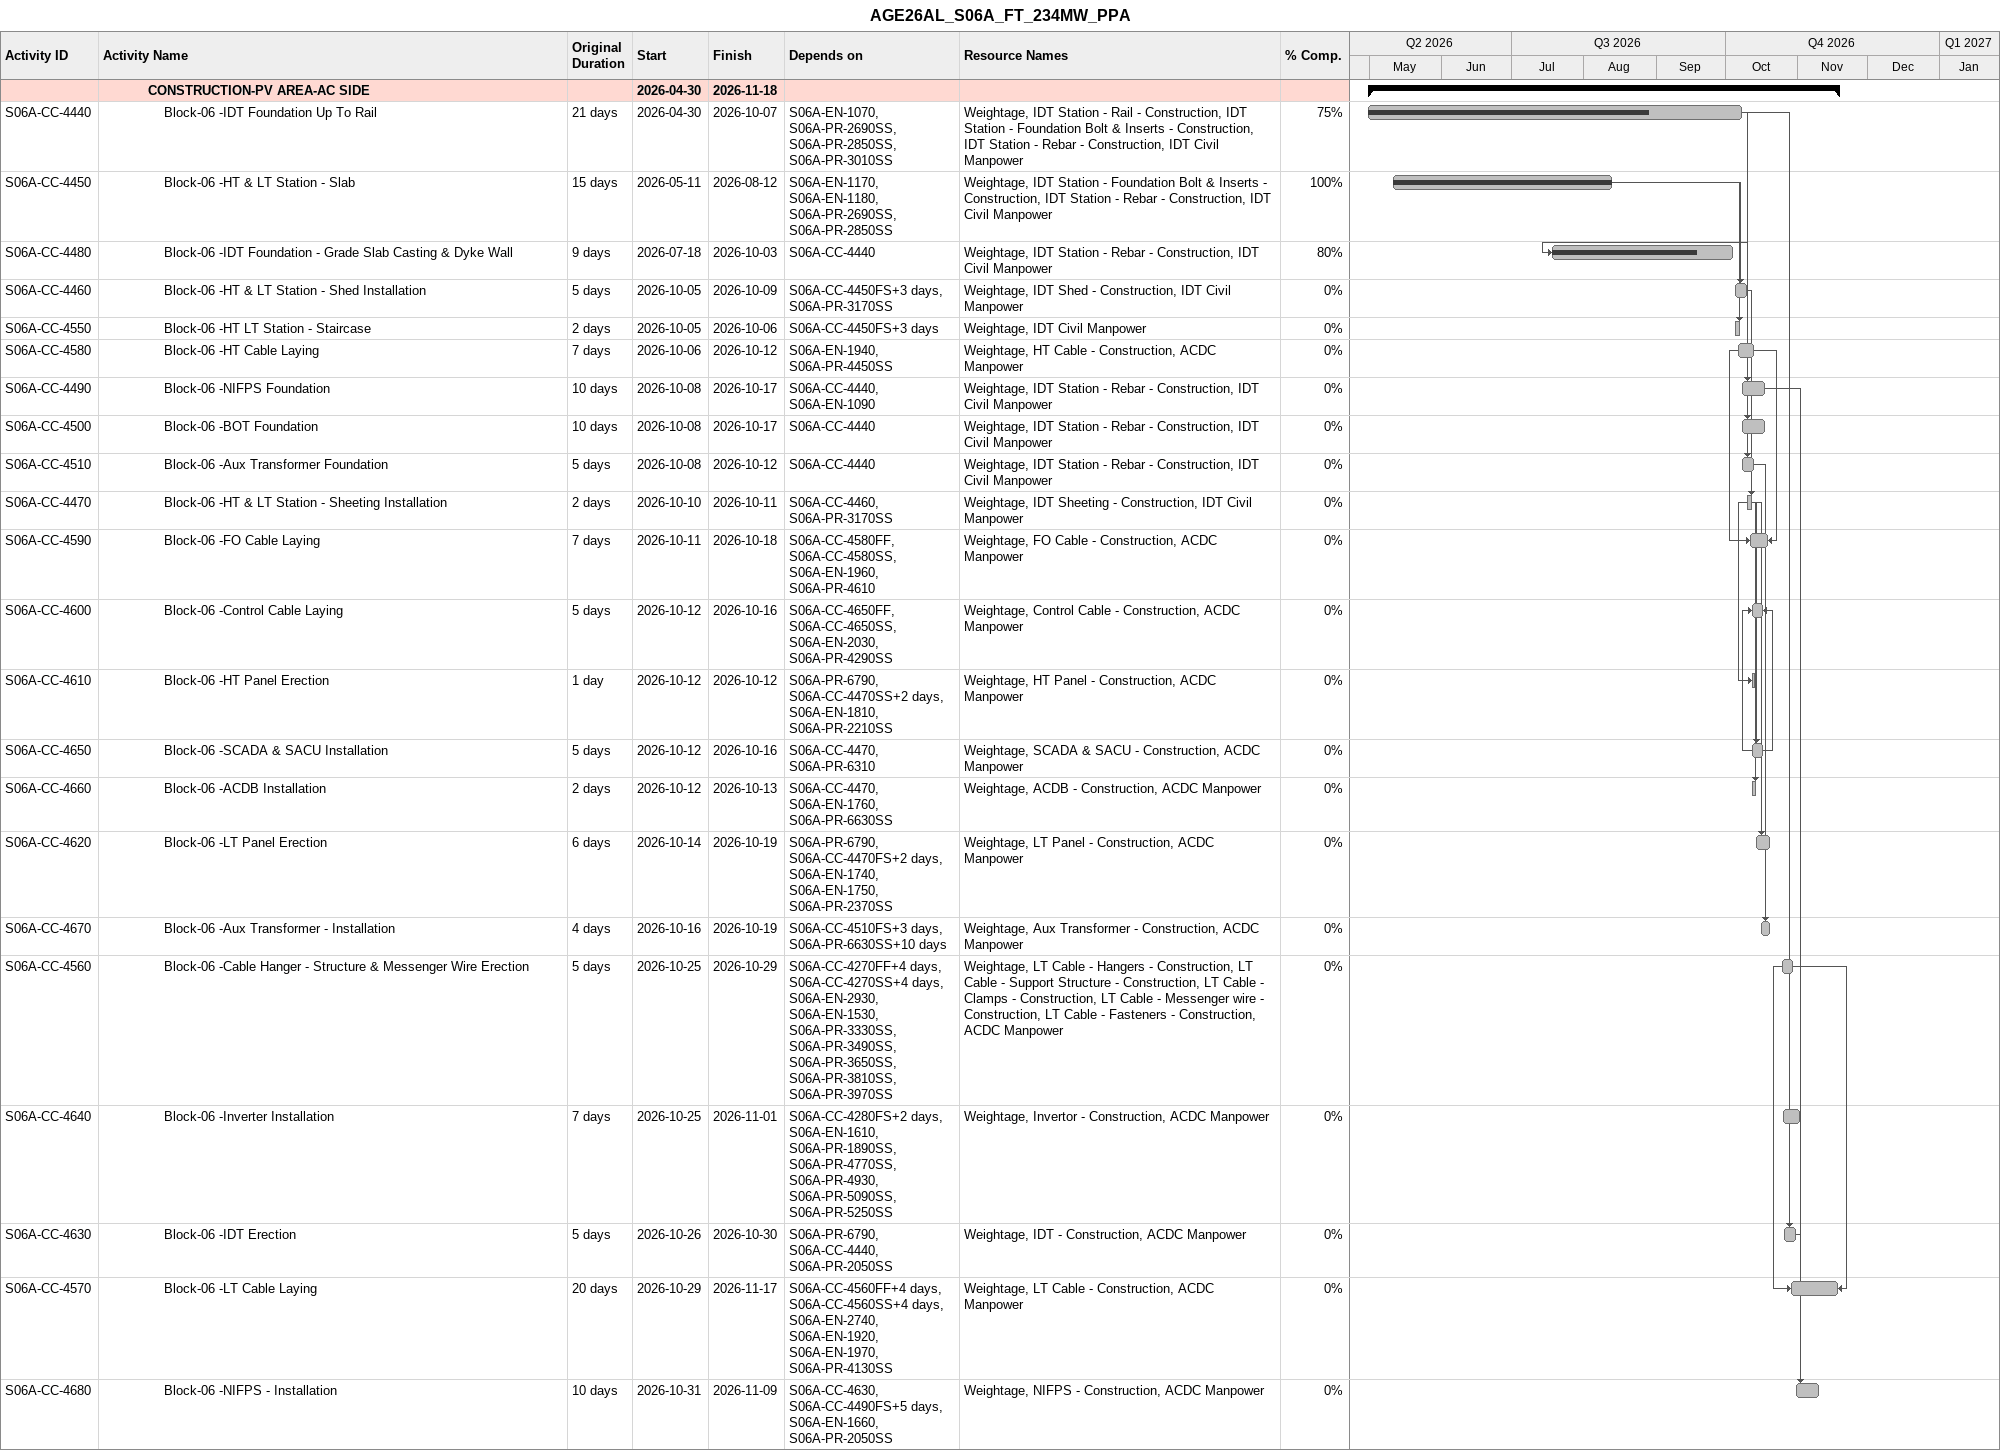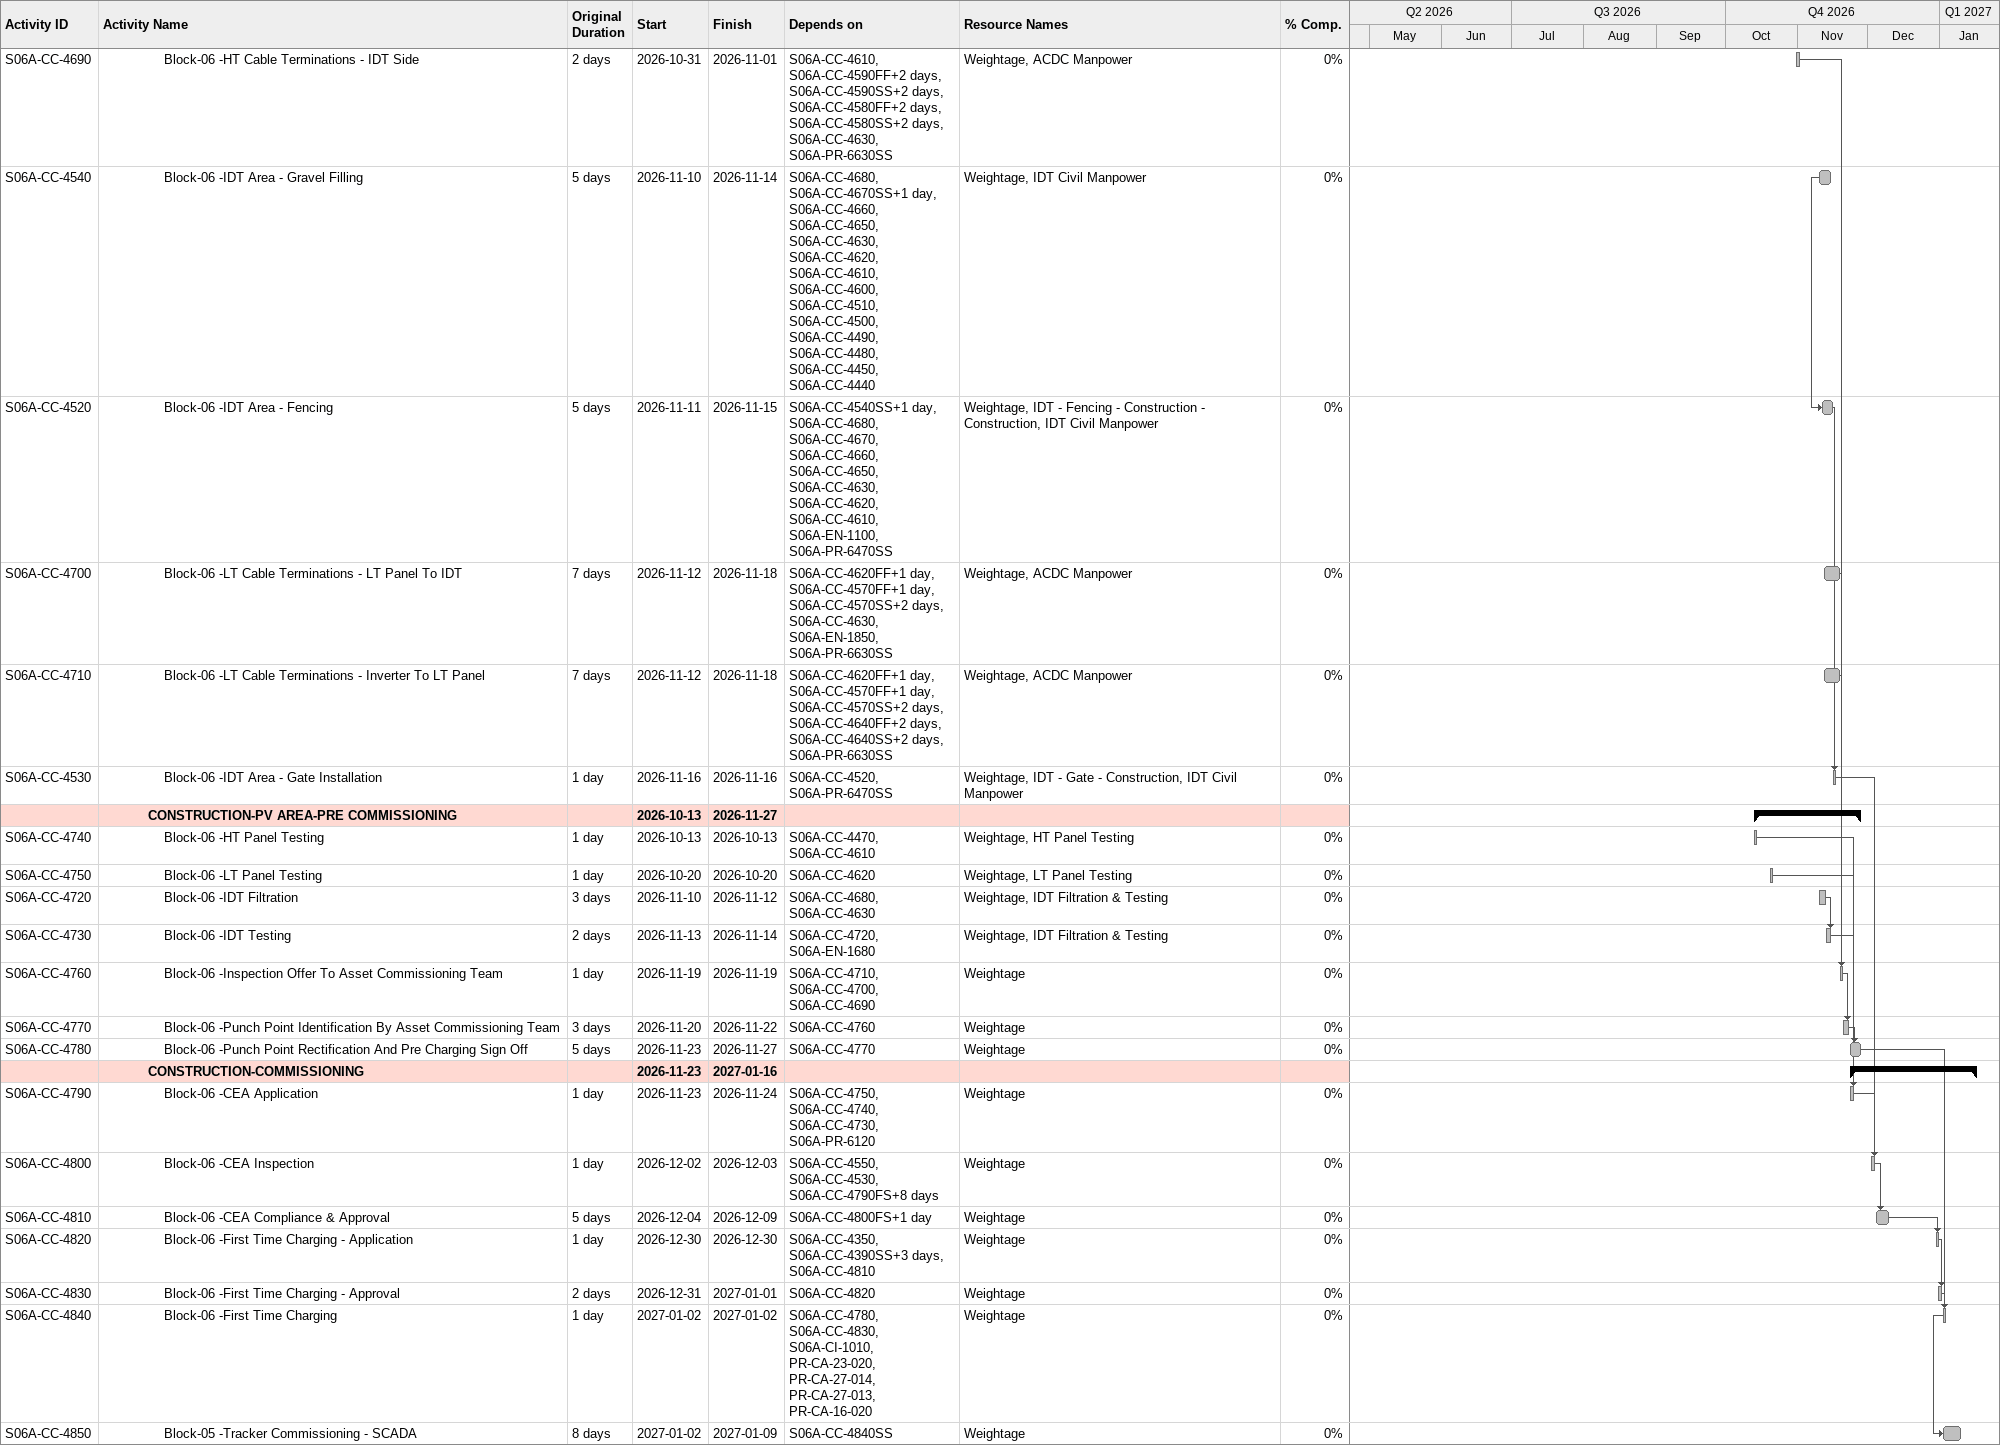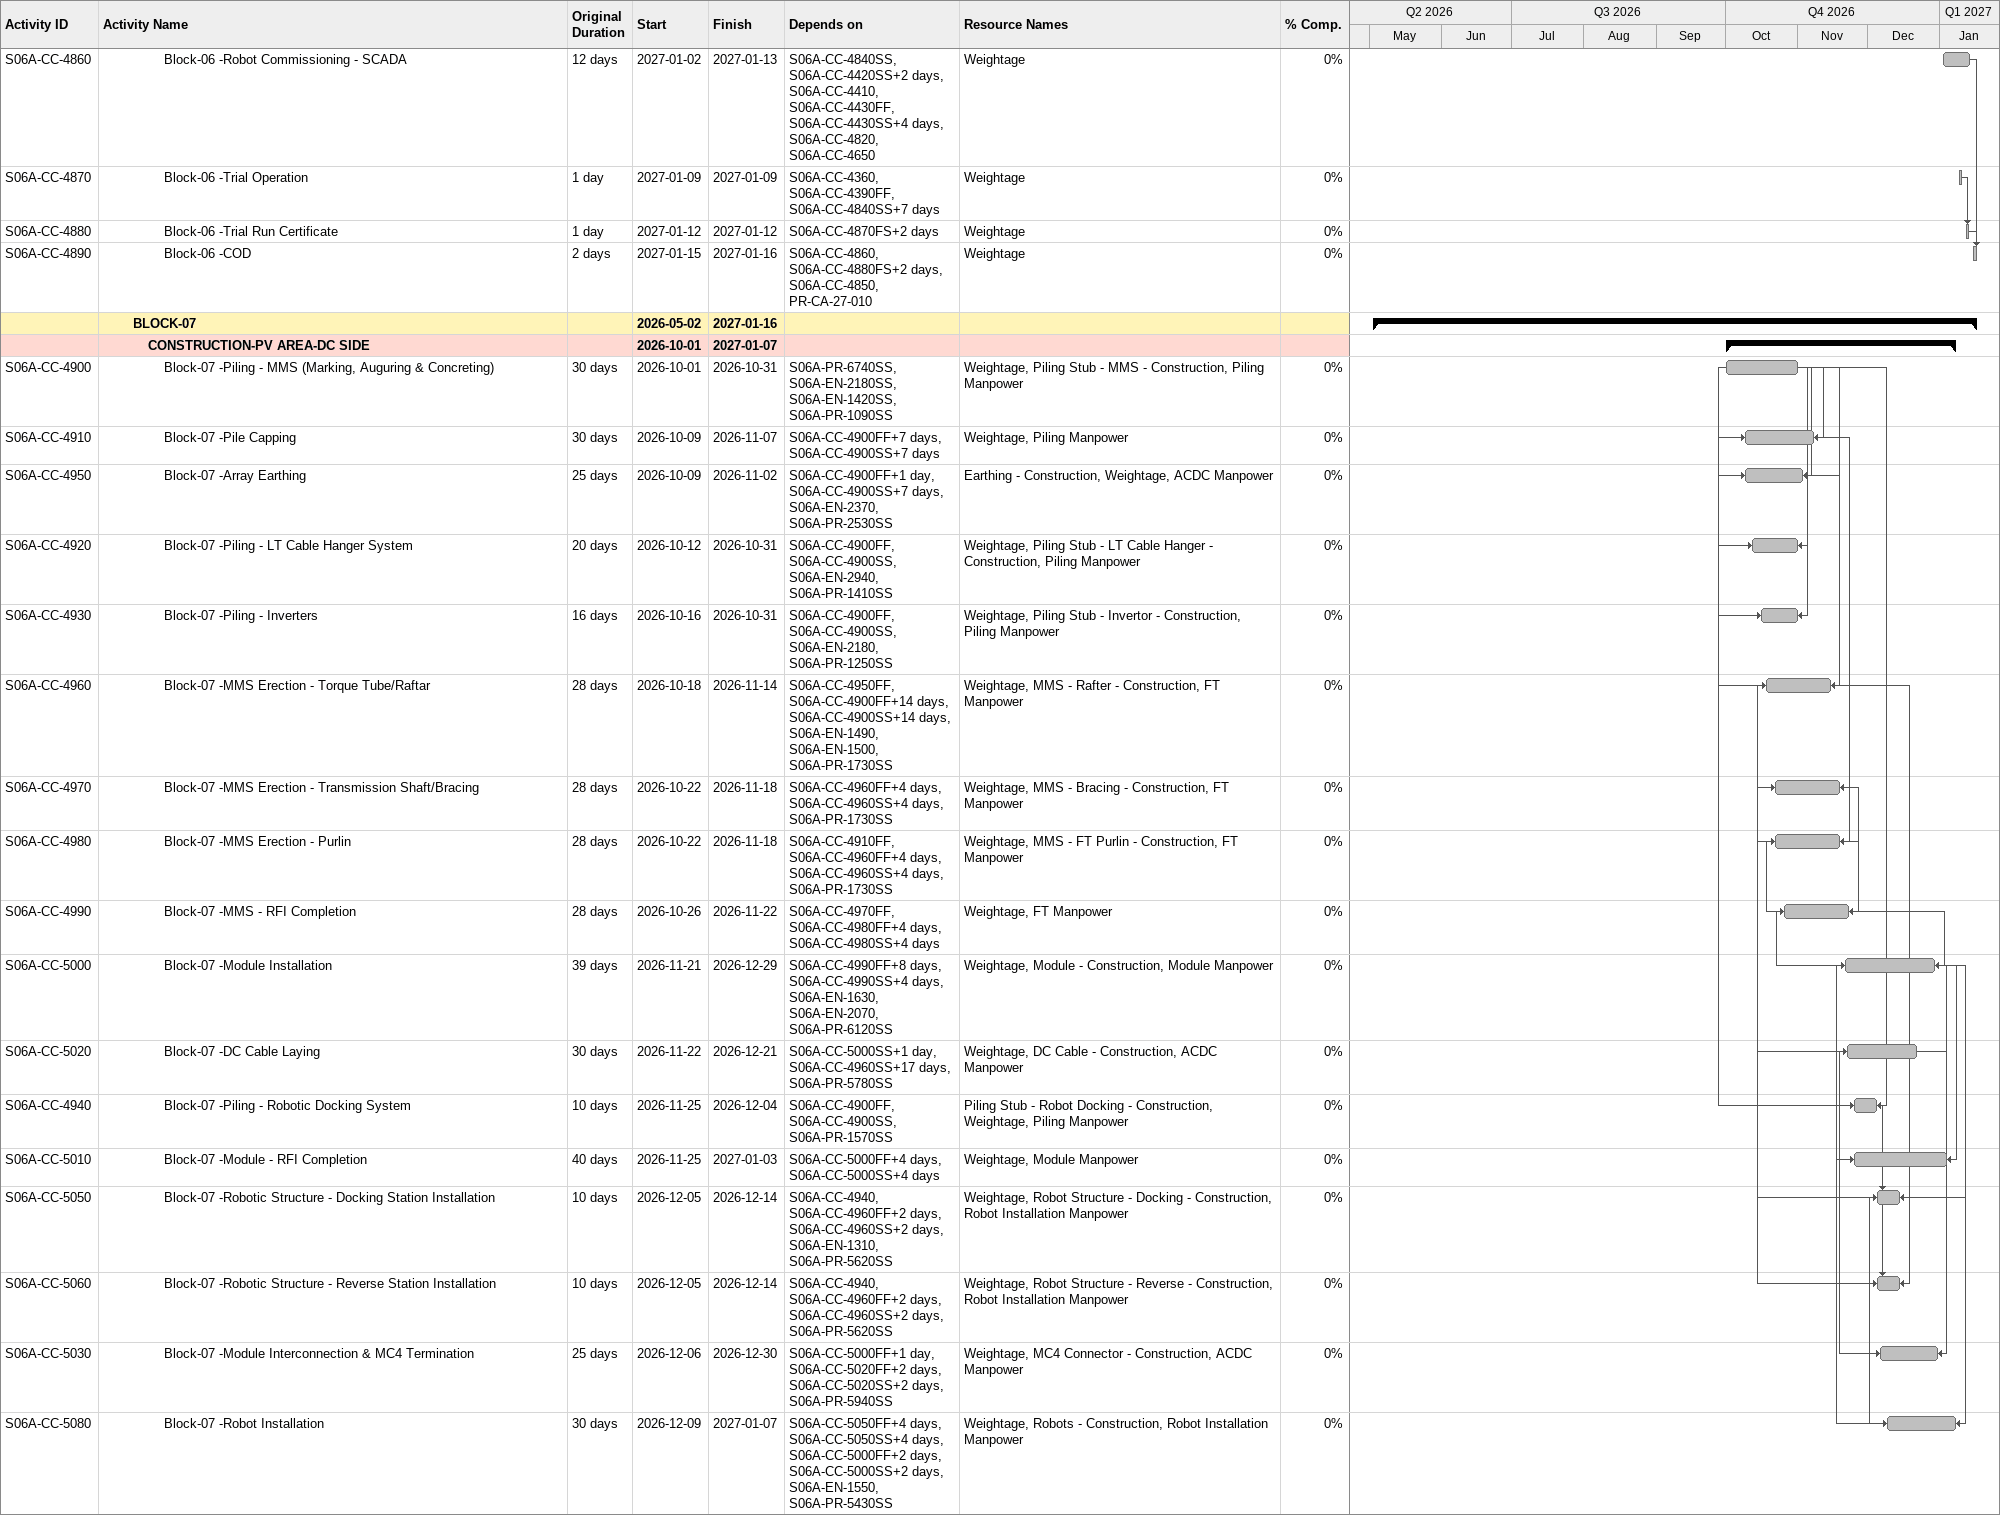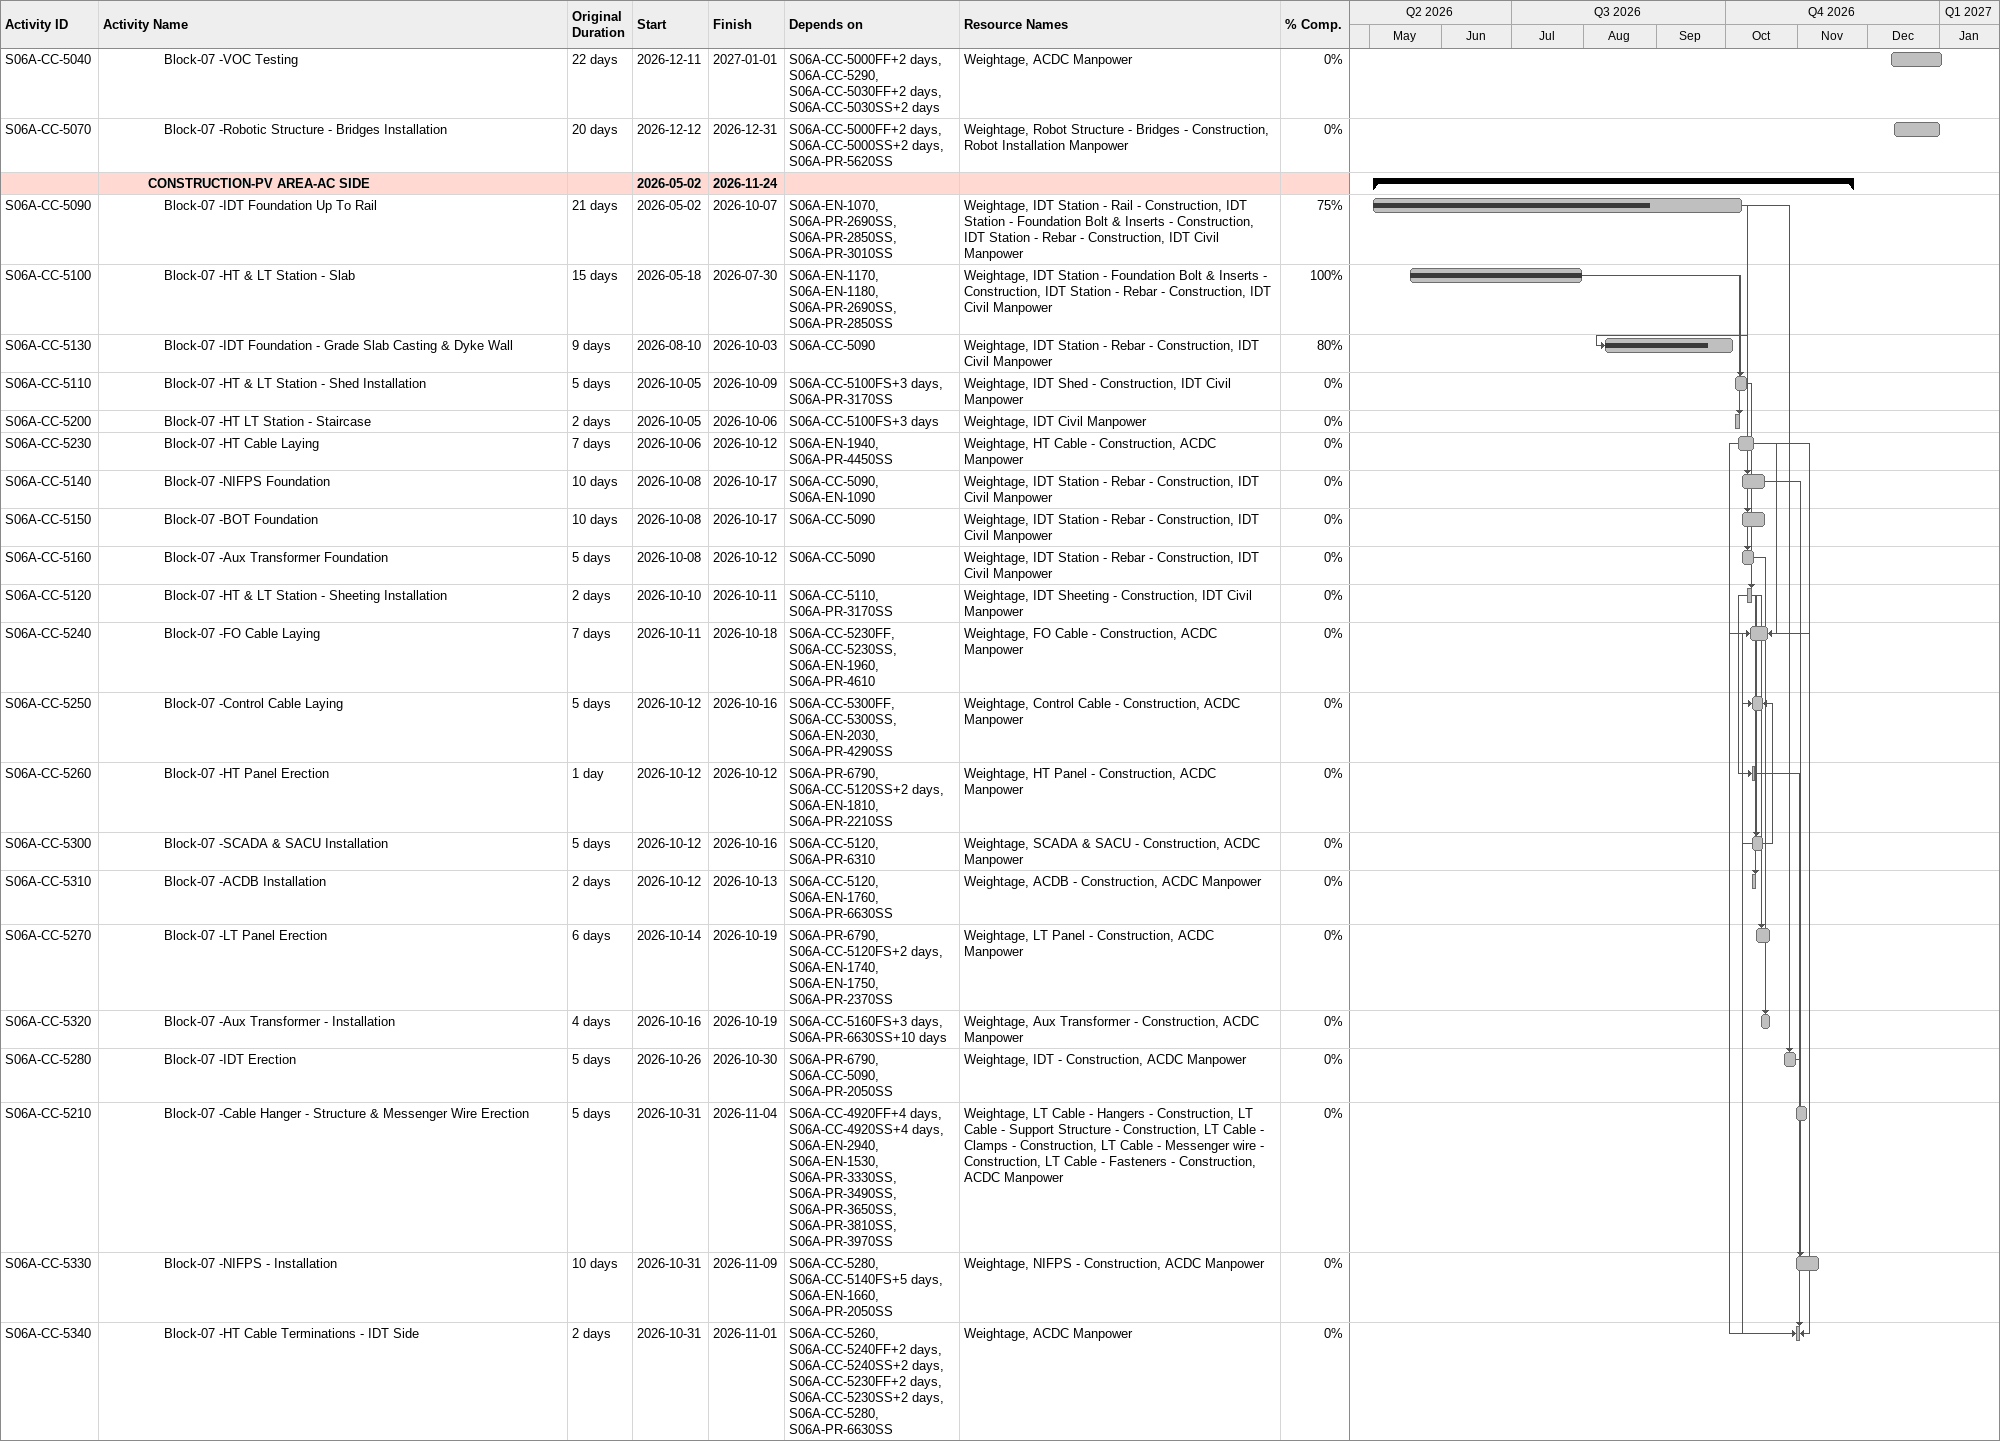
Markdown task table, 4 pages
AGE26AL_S06A_FT_234MW_PPA

| ID | Level | Task | Original duration | Start | Finish | Predecessors | Resources | % complete |
|---|---|---|---|---|---|---|---|---|
|  | 4 | **CONSTRUCTION-PV AREA-AC SIDE** |  | 2026-04-30 | 2026-11-18 |  |  |  |
| S06A-CC-4440 | 5 | Block-06 -IDT Foundation Up To Rail | 21d | 2026-04-30 | 2026-10-07 | S06A-EN-1070, S06A-PR-2690SS, S06A-PR-2850SS, S06A-PR-3010SS | Weightage, IDT Station - Rail - Construction, IDT Station - Foundation Bolt & Inserts - Construction, IDT Station - Rebar - Construction, IDT Civil Manpower | 75 |
| S06A-CC-4450 | 5 | Block-06 -HT & LT Station - Slab | 15d | 2026-05-11 | 2026-08-12 | S06A-EN-1170, S06A-EN-1180, S06A-PR-2690SS, S06A-PR-2850SS | Weightage, IDT Station - Foundation Bolt & Inserts - Construction, IDT Station - Rebar - Construction, IDT Civil Manpower | 100 |
| S06A-CC-4480 | 5 | Block-06 -IDT Foundation - Grade Slab Casting & Dyke Wall | 9d | 2026-07-18 | 2026-10-03 | S06A-CC-4440 | Weightage, IDT Station - Rebar - Construction, IDT Civil Manpower | 80 |
| S06A-CC-4460 | 5 | Block-06 -HT & LT Station - Shed Installation | 5d | 2026-10-05 | 2026-10-09 | S06A-CC-4450FS+3d, S06A-PR-3170SS | Weightage, IDT Shed - Construction, IDT Civil Manpower | 0 |
| S06A-CC-4550 | 5 | Block-06 -HT LT Station - Staircase | 2d | 2026-10-05 | 2026-10-06 | S06A-CC-4450FS+3d | Weightage, IDT Civil Manpower | 0 |
| S06A-CC-4580 | 5 | Block-06 -HT Cable Laying | 7d | 2026-10-06 | 2026-10-12 | S06A-EN-1940, S06A-PR-4450SS | Weightage, HT Cable - Construction, ACDC Manpower | 0 |
| S06A-CC-4490 | 5 | Block-06 -NIFPS Foundation | 10d | 2026-10-08 | 2026-10-17 | S06A-CC-4440, S06A-EN-1090 | Weightage, IDT Station - Rebar - Construction, IDT Civil Manpower | 0 |
| S06A-CC-4500 | 5 | Block-06 -BOT Foundation | 10d | 2026-10-08 | 2026-10-17 | S06A-CC-4440 | Weightage, IDT Station - Rebar - Construction, IDT Civil Manpower | 0 |
| S06A-CC-4510 | 5 | Block-06 -Aux Transformer Foundation | 5d | 2026-10-08 | 2026-10-12 | S06A-CC-4440 | Weightage, IDT Station - Rebar - Construction, IDT Civil Manpower | 0 |
| S06A-CC-4470 | 5 | Block-06 -HT & LT Station - Sheeting Installation | 2d | 2026-10-10 | 2026-10-11 | S06A-CC-4460, S06A-PR-3170SS | Weightage, IDT Sheeting - Construction, IDT Civil Manpower | 0 |
| S06A-CC-4590 | 5 | Block-06 -FO Cable Laying | 7d | 2026-10-11 | 2026-10-18 | S06A-CC-4580FF, S06A-CC-4580SS, S06A-EN-1960, S06A-PR-4610 | Weightage, FO Cable - Construction, ACDC Manpower | 0 |
| S06A-CC-4600 | 5 | Block-06 -Control Cable Laying | 5d | 2026-10-12 | 2026-10-16 | S06A-CC-4650FF, S06A-CC-4650SS, S06A-EN-2030, S06A-PR-4290SS | Weightage, Control Cable - Construction, ACDC Manpower | 0 |
| S06A-CC-4610 | 5 | Block-06 -HT Panel Erection | 1d | 2026-10-12 | 2026-10-12 | S06A-PR-6790, S06A-CC-4470SS+2d, S06A-EN-1810, S06A-PR-2210SS | Weightage, HT Panel - Construction, ACDC Manpower | 0 |
| S06A-CC-4650 | 5 | Block-06 -SCADA & SACU Installation | 5d | 2026-10-12 | 2026-10-16 | S06A-CC-4470, S06A-PR-6310 | Weightage, SCADA & SACU - Construction, ACDC Manpower | 0 |
| S06A-CC-4660 | 5 | Block-06 -ACDB Installation | 2d | 2026-10-12 | 2026-10-13 | S06A-CC-4470, S06A-EN-1760, S06A-PR-6630SS | Weightage, ACDB - Construction, ACDC Manpower | 0 |
| S06A-CC-4620 | 5 | Block-06 -LT Panel Erection | 6d | 2026-10-14 | 2026-10-19 | S06A-PR-6790, S06A-CC-4470FS+2d, S06A-EN-1740, S06A-EN-1750, S06A-PR-2370SS | Weightage, LT Panel - Construction, ACDC Manpower | 0 |
| S06A-CC-4670 | 5 | Block-06 -Aux Transformer - Installation | 4d | 2026-10-16 | 2026-10-19 | S06A-CC-4510FS+3d, S06A-PR-6630SS+10d | Weightage, Aux Transformer - Construction, ACDC Manpower | 0 |
| S06A-CC-4560 | 5 | Block-06 -Cable Hanger - Structure & Messenger Wire Erection | 5d | 2026-10-25 | 2026-10-29 | S06A-CC-4270FF+4d, S06A-CC-4270SS+4d, S06A-EN-2930, S06A-EN-1530, S06A-PR-3330SS, S06A-PR-3490SS, S06A-PR-3650SS, S06A-PR-3810SS, S06A-PR-3970SS | Weightage, LT Cable - Hangers - Construction, LT Cable - Support Structure - Construction, LT Cable - Clamps - Construction, LT Cable - Messenger wire - Construction, LT Cable - Fasteners - Construction, ACDC Manpower | 0 |
| S06A-CC-4640 | 5 | Block-06 -Inverter Installation | 7d | 2026-10-25 | 2026-11-01 | S06A-CC-4280FS+2d, S06A-EN-1610, S06A-PR-1890SS, S06A-PR-4770SS, S06A-PR-4930, S06A-PR-5090SS, S06A-PR-5250SS | Weightage, Invertor - Construction, ACDC Manpower | 0 |
| S06A-CC-4630 | 5 | Block-06 -IDT Erection | 5d | 2026-10-26 | 2026-10-30 | S06A-PR-6790, S06A-CC-4440, S06A-PR-2050SS | Weightage, IDT - Construction, ACDC Manpower | 0 |
| S06A-CC-4570 | 5 | Block-06 -LT Cable Laying | 20d | 2026-10-29 | 2026-11-17 | S06A-CC-4560FF+4d, S06A-CC-4560SS+4d, S06A-EN-2740, S06A-EN-1920, S06A-EN-1970, S06A-PR-4130SS | Weightage, LT Cable - Construction, ACDC Manpower | 0 |
| S06A-CC-4680 | 5 | Block-06 -NIFPS - Installation | 10d | 2026-10-31 | 2026-11-09 | S06A-CC-4630, S06A-CC-4490FS+5d, S06A-EN-1660, S06A-PR-2050SS | Weightage, NIFPS - Construction, ACDC Manpower | 0 |
| S06A-CC-4690 | 5 | Block-06 -HT Cable Terminations - IDT Side | 2d | 2026-10-31 | 2026-11-01 | S06A-CC-4610, S06A-CC-4590FF+2d, S06A-CC-4590SS+2d, S06A-CC-4580FF+2d, S06A-CC-4580SS+2d, S06A-CC-4630, S06A-PR-6630SS | Weightage, ACDC Manpower | 0 |
| S06A-CC-4540 | 5 | Block-06 -IDT Area - Gravel Filling | 5d | 2026-11-10 | 2026-11-14 | S06A-CC-4680, S06A-CC-4670SS+1d, S06A-CC-4660, S06A-CC-4650, S06A-CC-4630, S06A-CC-4620, S06A-CC-4610, S06A-CC-4600, S06A-CC-4510, S06A-CC-4500, S06A-CC-4490, S06A-CC-4480, S06A-CC-4450, S06A-CC-4440 | Weightage, IDT Civil Manpower | 0 |
| S06A-CC-4520 | 5 | Block-06 -IDT Area - Fencing | 5d | 2026-11-11 | 2026-11-15 | S06A-CC-4540SS+1d, S06A-CC-4680, S06A-CC-4670, S06A-CC-4660, S06A-CC-4650, S06A-CC-4630, S06A-CC-4620, S06A-CC-4610, S06A-EN-1100, S06A-PR-6470SS | Weightage, IDT - Fencing - Construction - Construction, IDT Civil Manpower | 0 |
| S06A-CC-4700 | 5 | Block-06 -LT Cable Terminations - LT Panel To IDT | 7d | 2026-11-12 | 2026-11-18 | S06A-CC-4620FF+1d, S06A-CC-4570FF+1d, S06A-CC-4570SS+2d, S06A-CC-4630, S06A-EN-1850, S06A-PR-6630SS | Weightage, ACDC Manpower | 0 |
| S06A-CC-4710 | 5 | Block-06 -LT Cable Terminations - Inverter To LT Panel | 7d | 2026-11-12 | 2026-11-18 | S06A-CC-4620FF+1d, S06A-CC-4570FF+1d, S06A-CC-4570SS+2d, S06A-CC-4640FF+2d, S06A-CC-4640SS+2d, S06A-PR-6630SS | Weightage, ACDC Manpower | 0 |
| S06A-CC-4530 | 5 | Block-06 -IDT Area - Gate Installation | 1d | 2026-11-16 | 2026-11-16 | S06A-CC-4520, S06A-PR-6470SS | Weightage, IDT - Gate - Construction, IDT Civil Manpower | 0 |
|  | 4 | **CONSTRUCTION-PV AREA-PRE COMMISSIONING** |  | 2026-10-13 | 2026-11-27 |  |  |  |
| S06A-CC-4740 | 5 | Block-06 -HT Panel Testing | 1d | 2026-10-13 | 2026-10-13 | S06A-CC-4470, S06A-CC-4610 | Weightage, HT Panel Testing | 0 |
| S06A-CC-4750 | 5 | Block-06 -LT Panel Testing | 1d | 2026-10-20 | 2026-10-20 | S06A-CC-4620 | Weightage, LT Panel Testing | 0 |
| S06A-CC-4720 | 5 | Block-06 -IDT Filtration | 3d | 2026-11-10 | 2026-11-12 | S06A-CC-4680, S06A-CC-4630 | Weightage, IDT Filtration & Testing | 0 |
| S06A-CC-4730 | 5 | Block-06 -IDT Testing | 2d | 2026-11-13 | 2026-11-14 | S06A-CC-4720, S06A-EN-1680 | Weightage, IDT Filtration & Testing | 0 |
| S06A-CC-4760 | 5 | Block-06 -Inspection Offer To Asset Commissioning Team | 1d | 2026-11-19 | 2026-11-19 | S06A-CC-4710, S06A-CC-4700, S06A-CC-4690 | Weightage | 0 |
| S06A-CC-4770 | 5 | Block-06 -Punch Point Identification By Asset Commissioning Team | 3d | 2026-11-20 | 2026-11-22 | S06A-CC-4760 | Weightage | 0 |
| S06A-CC-4780 | 5 | Block-06 -Punch Point Rectification And Pre Charging Sign Off | 5d | 2026-11-23 | 2026-11-27 | S06A-CC-4770 | Weightage | 0 |
|  | 4 | **CONSTRUCTION-COMMISSIONING** |  | 2026-11-23 | 2027-01-16 |  |  |  |
| S06A-CC-4790 | 5 | Block-06 -CEA Application | 1d | 2026-11-23 | 2026-11-24 | S06A-CC-4750, S06A-CC-4740, S06A-CC-4730, S06A-PR-6120 | Weightage | 0 |
| S06A-CC-4800 | 5 | Block-06 -CEA Inspection | 1d | 2026-12-02 | 2026-12-03 | S06A-CC-4550, S06A-CC-4530, S06A-CC-4790FS+8d | Weightage | 0 |
| S06A-CC-4810 | 5 | Block-06 -CEA Compliance & Approval | 5d | 2026-12-04 | 2026-12-09 | S06A-CC-4800FS+1d | Weightage | 0 |
| S06A-CC-4820 | 5 | Block-06 -First Time Charging - Application | 1d | 2026-12-30 | 2026-12-30 | S06A-CC-4350, S06A-CC-4390SS+3d, S06A-CC-4810 | Weightage | 0 |
| S06A-CC-4830 | 5 | Block-06 -First Time Charging - Approval | 2d | 2026-12-31 | 2027-01-01 | S06A-CC-4820 | Weightage | 0 |
| S06A-CC-4840 | 5 | Block-06 -First Time Charging | 1d | 2027-01-02 | 2027-01-02 | S06A-CC-4780, S06A-CC-4830, S06A-CI-1010, PR-CA-23-020, PR-CA-27-014, PR-CA-27-013, PR-CA-16-020 | Weightage | 0 |
| S06A-CC-4850 | 5 | Block-05 -Tracker Commissioning - SCADA | 8d | 2027-01-02 | 2027-01-09 | S06A-CC-4840SS | Weightage | 0 |
| S06A-CC-4860 | 5 | Block-06 -Robot Commissioning - SCADA | 12d | 2027-01-02 | 2027-01-13 | S06A-CC-4840SS, S06A-CC-4420SS+2d, S06A-CC-4410, S06A-CC-4430FF, S06A-CC-4430SS+4d, S06A-CC-4820, S06A-CC-4650 | Weightage | 0 |
| S06A-CC-4870 | 5 | Block-06 -Trial Operation | 1d | 2027-01-09 | 2027-01-09 | S06A-CC-4360, S06A-CC-4390FF, S06A-CC-4840SS+7d | Weightage | 0 |
| S06A-CC-4880 | 5 | Block-06 -Trial Run Certificate | 1d | 2027-01-12 | 2027-01-12 | S06A-CC-4870FS+2d | Weightage | 0 |
| S06A-CC-4890 | 5 | Block-06 -COD | 2d | 2027-01-15 | 2027-01-16 | S06A-CC-4860, S06A-CC-4880FS+2d, S06A-CC-4850, PR-CA-27-010 | Weightage | 0 |
|  | 3 | **BLOCK-07** |  | 2026-05-02 | 2027-01-16 |  |  |  |
|  | 4 | **CONSTRUCTION-PV AREA-DC SIDE** |  | 2026-10-01 | 2027-01-07 |  |  |  |
| S06A-CC-4900 | 5 | Block-07 -Piling - MMS (Marking, Auguring & Concreting) | 30d | 2026-10-01 | 2026-10-31 | S06A-PR-6740SS, S06A-EN-2180SS, S06A-EN-1420SS, S06A-PR-1090SS | Weightage, Piling Stub - MMS - Construction, Piling Manpower | 0 |
| S06A-CC-4910 | 5 | Block-07 -Pile Capping | 30d | 2026-10-09 | 2026-11-07 | S06A-CC-4900FF+7d, S06A-CC-4900SS+7d | Weightage, Piling Manpower | 0 |
| S06A-CC-4950 | 5 | Block-07 -Array Earthing | 25d | 2026-10-09 | 2026-11-02 | S06A-CC-4900FF+1d, S06A-CC-4900SS+7d, S06A-EN-2370, S06A-PR-2530SS | Earthing - Construction, Weightage, ACDC Manpower | 0 |
| S06A-CC-4920 | 5 | Block-07 -Piling - LT Cable Hanger System | 20d | 2026-10-12 | 2026-10-31 | S06A-CC-4900FF, S06A-CC-4900SS, S06A-EN-2940, S06A-PR-1410SS | Weightage, Piling Stub - LT Cable Hanger - Construction, Piling Manpower | 0 |
| S06A-CC-4930 | 5 | Block-07 -Piling - Inverters | 16d | 2026-10-16 | 2026-10-31 | S06A-CC-4900FF, S06A-CC-4900SS, S06A-EN-2180, S06A-PR-1250SS | Weightage, Piling Stub - Invertor - Construction, Piling Manpower | 0 |
| S06A-CC-4960 | 5 | Block-07 -MMS Erection - Torque Tube/Raftar | 28d | 2026-10-18 | 2026-11-14 | S06A-CC-4950FF, S06A-CC-4900FF+14d, S06A-CC-4900SS+14d, S06A-EN-1490, S06A-EN-1500, S06A-PR-1730SS | Weightage, MMS - Rafter - Construction, FT Manpower | 0 |
| S06A-CC-4970 | 5 | Block-07 -MMS Erection - Transmission Shaft/Bracing | 28d | 2026-10-22 | 2026-11-18 | S06A-CC-4960FF+4d, S06A-CC-4960SS+4d, S06A-PR-1730SS | Weightage, MMS - Bracing - Construction, FT Manpower | 0 |
| S06A-CC-4980 | 5 | Block-07 -MMS Erection - Purlin | 28d | 2026-10-22 | 2026-11-18 | S06A-CC-4910FF, S06A-CC-4960FF+4d, S06A-CC-4960SS+4d, S06A-PR-1730SS | Weightage, MMS - FT Purlin - Construction, FT Manpower | 0 |
| S06A-CC-4990 | 5 | Block-07 -MMS - RFI Completion | 28d | 2026-10-26 | 2026-11-22 | S06A-CC-4970FF, S06A-CC-4980FF+4d, S06A-CC-4980SS+4d | Weightage, FT Manpower | 0 |
| S06A-CC-5000 | 5 | Block-07 -Module Installation | 39d | 2026-11-21 | 2026-12-29 | S06A-CC-4990FF+8d, S06A-CC-4990SS+4d, S06A-EN-1630, S06A-EN-2070, S06A-PR-6120SS | Weightage, Module - Construction, Module Manpower | 0 |
| S06A-CC-5020 | 5 | Block-07 -DC Cable Laying | 30d | 2026-11-22 | 2026-12-21 | S06A-CC-5000SS+1d, S06A-CC-4960SS+17d, S06A-PR-5780SS | Weightage, DC Cable - Construction, ACDC Manpower | 0 |
| S06A-CC-4940 | 5 | Block-07 -Piling - Robotic Docking System | 10d | 2026-11-25 | 2026-12-04 | S06A-CC-4900FF, S06A-CC-4900SS, S06A-PR-1570SS | Piling Stub - Robot Docking - Construction, Weightage, Piling Manpower | 0 |
| S06A-CC-5010 | 5 | Block-07 -Module - RFI Completion | 40d | 2026-11-25 | 2027-01-03 | S06A-CC-5000FF+4d, S06A-CC-5000SS+4d | Weightage, Module Manpower | 0 |
| S06A-CC-5050 | 5 | Block-07 -Robotic Structure - Docking Station Installation | 10d | 2026-12-05 | 2026-12-14 | S06A-CC-4940, S06A-CC-4960FF+2d, S06A-CC-4960SS+2d, S06A-EN-1310, S06A-PR-5620SS | Weightage, Robot Structure - Docking - Construction, Robot Installation Manpower | 0 |
| S06A-CC-5060 | 5 | Block-07 -Robotic Structure - Reverse Station Installation | 10d | 2026-12-05 | 2026-12-14 | S06A-CC-4940, S06A-CC-4960FF+2d, S06A-CC-4960SS+2d, S06A-PR-5620SS | Weightage, Robot Structure - Reverse - Construction, Robot Installation Manpower | 0 |
| S06A-CC-5030 | 5 | Block-07 -Module Interconnection & MC4 Termination | 25d | 2026-12-06 | 2026-12-30 | S06A-CC-5000FF+1d, S06A-CC-5020FF+2d, S06A-CC-5020SS+2d, S06A-PR-5940SS | Weightage, MC4 Connector - Construction, ACDC Manpower | 0 |
| S06A-CC-5080 | 5 | Block-07 -Robot Installation | 30d | 2026-12-09 | 2027-01-07 | S06A-CC-5050FF+4d, S06A-CC-5050SS+4d, S06A-CC-5000FF+2d, S06A-CC-5000SS+2d, S06A-EN-1550, S06A-PR-5430SS | Weightage, Robots - Construction, Robot Installation Manpower | 0 |
| S06A-CC-5040 | 5 | Block-07 -VOC Testing | 22d | 2026-12-11 | 2027-01-01 | S06A-CC-5000FF+2d, S06A-CC-5290, S06A-CC-5030FF+2d, S06A-CC-5030SS+2d | Weightage, ACDC Manpower | 0 |
| S06A-CC-5070 | 5 | Block-07 -Robotic Structure - Bridges Installation | 20d | 2026-12-12 | 2026-12-31 | S06A-CC-5000FF+2d, S06A-CC-5000SS+2d, S06A-PR-5620SS | Weightage, Robot Structure - Bridges - Construction, Robot Installation Manpower | 0 |
|  | 4 | **CONSTRUCTION-PV AREA-AC SIDE** |  | 2026-05-02 | 2026-11-24 |  |  |  |
| S06A-CC-5090 | 5 | Block-07 -IDT Foundation Up To Rail | 21d | 2026-05-02 | 2026-10-07 | S06A-EN-1070, S06A-PR-2690SS, S06A-PR-2850SS, S06A-PR-3010SS | Weightage, IDT Station - Rail - Construction, IDT Station - Foundation Bolt & Inserts - Construction, IDT Station - Rebar - Construction, IDT Civil Manpower | 75 |
| S06A-CC-5100 | 5 | Block-07 -HT & LT Station - Slab | 15d | 2026-05-18 | 2026-07-30 | S06A-EN-1170, S06A-EN-1180, S06A-PR-2690SS, S06A-PR-2850SS | Weightage, IDT Station - Foundation Bolt & Inserts - Construction, IDT Station - Rebar - Construction, IDT Civil Manpower | 100 |
| S06A-CC-5130 | 5 | Block-07 -IDT Foundation - Grade Slab Casting & Dyke Wall | 9d | 2026-08-10 | 2026-10-03 | S06A-CC-5090 | Weightage, IDT Station - Rebar - Construction, IDT Civil Manpower | 80 |
| S06A-CC-5110 | 5 | Block-07 -HT & LT Station - Shed Installation | 5d | 2026-10-05 | 2026-10-09 | S06A-CC-5100FS+3d, S06A-PR-3170SS | Weightage, IDT Shed - Construction, IDT Civil Manpower | 0 |
| S06A-CC-5200 | 5 | Block-07 -HT LT Station - Staircase | 2d | 2026-10-05 | 2026-10-06 | S06A-CC-5100FS+3d | Weightage, IDT Civil Manpower | 0 |
| S06A-CC-5230 | 5 | Block-07 -HT Cable Laying | 7d | 2026-10-06 | 2026-10-12 | S06A-EN-1940, S06A-PR-4450SS | Weightage, HT Cable - Construction, ACDC Manpower | 0 |
| S06A-CC-5140 | 5 | Block-07 -NIFPS Foundation | 10d | 2026-10-08 | 2026-10-17 | S06A-CC-5090, S06A-EN-1090 | Weightage, IDT Station - Rebar - Construction, IDT Civil Manpower | 0 |
| S06A-CC-5150 | 5 | Block-07 -BOT Foundation | 10d | 2026-10-08 | 2026-10-17 | S06A-CC-5090 | Weightage, IDT Station - Rebar - Construction, IDT Civil Manpower | 0 |
| S06A-CC-5160 | 5 | Block-07 -Aux Transformer Foundation | 5d | 2026-10-08 | 2026-10-12 | S06A-CC-5090 | Weightage, IDT Station - Rebar - Construction, IDT Civil Manpower | 0 |
| S06A-CC-5120 | 5 | Block-07 -HT & LT Station - Sheeting Installation | 2d | 2026-10-10 | 2026-10-11 | S06A-CC-5110, S06A-PR-3170SS | Weightage, IDT Sheeting - Construction, IDT Civil Manpower | 0 |
| S06A-CC-5240 | 5 | Block-07 -FO Cable Laying | 7d | 2026-10-11 | 2026-10-18 | S06A-CC-5230FF, S06A-CC-5230SS, S06A-EN-1960, S06A-PR-4610 | Weightage, FO Cable - Construction, ACDC Manpower | 0 |
| S06A-CC-5250 | 5 | Block-07 -Control Cable Laying | 5d | 2026-10-12 | 2026-10-16 | S06A-CC-5300FF, S06A-CC-5300SS, S06A-EN-2030, S06A-PR-4290SS | Weightage, Control Cable - Construction, ACDC Manpower | 0 |
| S06A-CC-5260 | 5 | Block-07 -HT Panel Erection | 1d | 2026-10-12 | 2026-10-12 | S06A-PR-6790, S06A-CC-5120SS+2d, S06A-EN-1810, S06A-PR-2210SS | Weightage, HT Panel - Construction, ACDC Manpower | 0 |
| S06A-CC-5300 | 5 | Block-07 -SCADA & SACU Installation | 5d | 2026-10-12 | 2026-10-16 | S06A-CC-5120, S06A-PR-6310 | Weightage, SCADA & SACU - Construction, ACDC Manpower | 0 |
| S06A-CC-5310 | 5 | Block-07 -ACDB Installation | 2d | 2026-10-12 | 2026-10-13 | S06A-CC-5120, S06A-EN-1760, S06A-PR-6630SS | Weightage, ACDB - Construction, ACDC Manpower | 0 |
| S06A-CC-5270 | 5 | Block-07 -LT Panel Erection | 6d | 2026-10-14 | 2026-10-19 | S06A-PR-6790, S06A-CC-5120FS+2d, S06A-EN-1740, S06A-EN-1750, S06A-PR-2370SS | Weightage, LT Panel - Construction, ACDC Manpower | 0 |
| S06A-CC-5320 | 5 | Block-07 -Aux Transformer - Installation | 4d | 2026-10-16 | 2026-10-19 | S06A-CC-5160FS+3d, S06A-PR-6630SS+10d | Weightage, Aux Transformer - Construction, ACDC Manpower | 0 |
| S06A-CC-5280 | 5 | Block-07 -IDT Erection | 5d | 2026-10-26 | 2026-10-30 | S06A-PR-6790, S06A-CC-5090, S06A-PR-2050SS | Weightage, IDT - Construction, ACDC Manpower | 0 |
| S06A-CC-5210 | 5 | Block-07 -Cable Hanger - Structure & Messenger Wire Erection | 5d | 2026-10-31 | 2026-11-04 | S06A-CC-4920FF+4d, S06A-CC-4920SS+4d, S06A-EN-2940, S06A-EN-1530, S06A-PR-3330SS, S06A-PR-3490SS, S06A-PR-3650SS, S06A-PR-3810SS, S06A-PR-3970SS | Weightage, LT Cable - Hangers - Construction, LT Cable - Support Structure - Construction, LT Cable - Clamps - Construction, LT Cable - Messenger wire - Construction, LT Cable - Fasteners - Construction, ACDC Manpower | 0 |
| S06A-CC-5330 | 5 | Block-07 -NIFPS - Installation | 10d | 2026-10-31 | 2026-11-09 | S06A-CC-5280, S06A-CC-5140FS+5d, S06A-EN-1660, S06A-PR-2050SS | Weightage, NIFPS - Construction, ACDC Manpower | 0 |
| S06A-CC-5340 | 5 | Block-07 -HT Cable Terminations - IDT Side | 2d | 2026-10-31 | 2026-11-01 | S06A-CC-5260, S06A-CC-5240FF+2d, S06A-CC-5240SS+2d, S06A-CC-5230FF+2d, S06A-CC-5230SS+2d, S06A-CC-5280, S06A-PR-6630SS | Weightage, ACDC Manpower | 0 |
